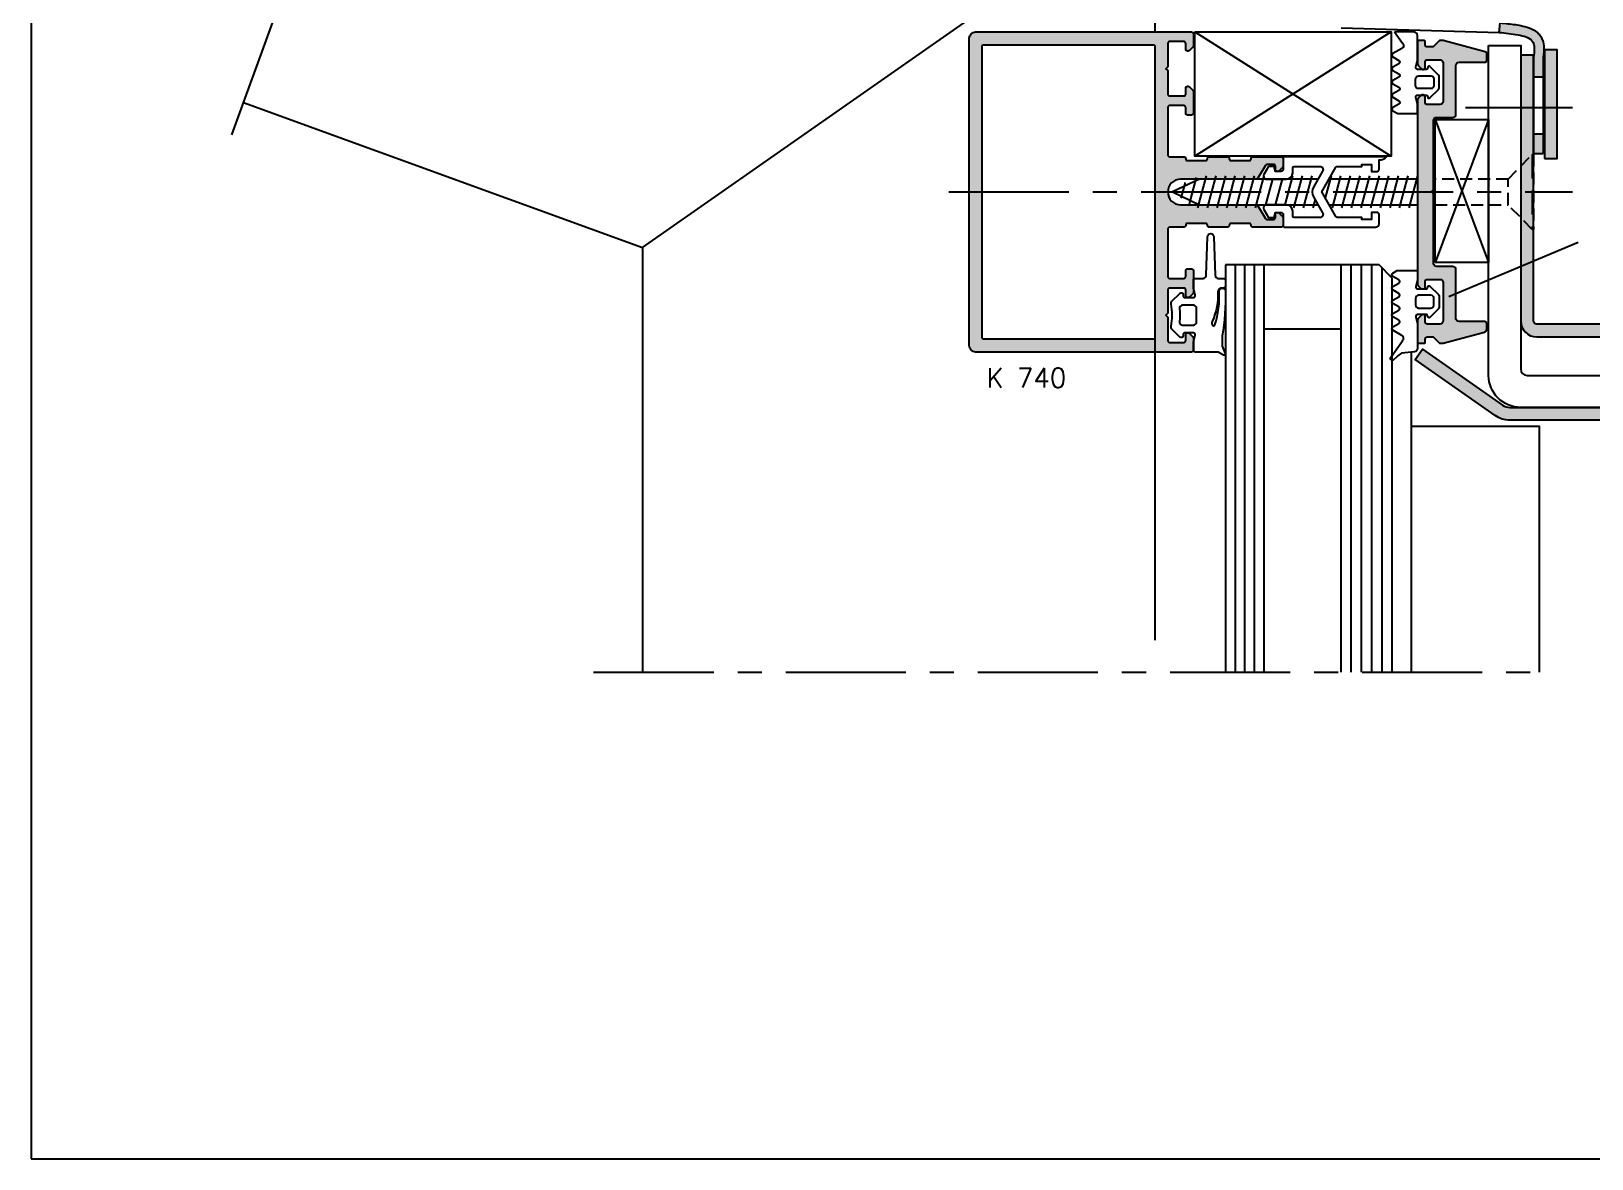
# Model space of a CAD drawing. Extents: x 0 to 4131, y -1600 to 527.
# Drawn here: x 460 to 581.8, y -1600 to -1511.9 of the extents above; entities that cross this region are included whole.
import ezdxf
from ezdxf.enums import TextEntityAlignment as Align

# ---------------------------------------------------------------- set-up
doc = ezdxf.new("R2010")
doc.units = 0
doc.header["$LTSCALE"] = 7.5
doc.header["$MEASUREMENT"] = 0
doc.linetypes.add('CENTER', pattern=[2, 1.25, -0.25, 0.25, -0.25])
doc.linetypes.add('HIDDEN', pattern=[0.375, 0.25, -0.125])
for name, color, linetype in [('ASSI', 1, 'CENTER'), ('FILL', 8, 'CONTINUOUS'), ('FINE', 7, 'CONTINUOUS'), ('GOMMA', 3, 'CONTINUOUS'), ('GROSSA', 4, 'CONTINUOUS'), ('MARCHIO', 7, 'CONTINUOUS'), ('NASCOSTA', 7, 'HIDDEN'), ('QUOTE', 254, 'CONTINUOUS'), ('TESTO', 2, 'CONTINUOUS'), ('VETRO', 6, 'CONTINUOUS'), ('VITERIA', 40, 'CONTINUOUS')]:
    doc.layers.add(name, color=color, linetype=linetype)
doc.styles.get("Standard").update_dxf_attribs({"font": 'romans.shx'})

# ---------------------------------------------------------------- blocks, each defined once
blk = doc.blocks.new('k0855')
at = {"layer": 'GROSSA'}
blk.add_lwpolyline([(11.65, 0.8, -0.414214), (11.15, 0.3), (0.3, 0.3), (0, 0), (-0.3, 0.3), (-11.15, 0.3, -0.414214), (-11.65, 0.8), (-11.65, 3.3, 0.414214), (-12.15, 3.8), (-19.75, 3.8, -0.414214), (-20.25, 4.3), (-20.25, 8.3, 0.414214), (-20.55, 8.6), (-21.6, 8.6, 0.339454), (-21.89, 8.38), (-23.65, 1.8), (-23.65, 1.24), (-22.65, 0.24), (-22.65, -0.7, -0.414214), (-22.95, -1), (-23.5, -1, 0.414214), (-23.65, -1.15), (-23.65, -2.05, 0.414214), (-23.5, -2.2), (-19.97, -2.2, 0.198912), (-19.76, -2.11), (-19.24, -1.59, 0.198912), (-19.15, -1.38), (-19.15, -1.3, 0.414214), (-19.45, -1), (-20.35, -1, -0.414214), (-20.65, -0.7), (-20.65, 1.3, -0.414214), (-20.15, 1.8), (-14.15, 1.8, -0.414214), (-13.65, 1.3), (-13.65, -0.7, -0.414214), (-13.95, -1), (-14.85, -1, 0.414214), (-15.15, -1.3), (-15.15, -1.48, 0.198912), (-15.06, -1.69), (-14.64, -2.11, 0.198912), (-14.43, -2.2), (14.43, -2.2, 0.198912), (14.64, -2.11), (15.06, -1.69, 0.198912), (15.15, -1.48), (15.15, -1.3, 0.414214), (14.85, -1), (13.95, -1, -0.414214), (13.65, -0.7), (13.65, 1.3, -0.414214), (14.15, 1.8), (20.14, 1.8, -0.414214), (20.64, 1.3), (20.64, -0.7, -0.414214), (20.34, -1), (19.44, -1, 0.414214), (19.14, -1.3), (19.14, -1.38, 0.198912), (19.23, -1.59), (19.75, -2.11, 0.198912), (19.96, -2.2), (23.49, -2.2, 0.414214), (23.64, -2.05), (23.64, -1.15, 0.414214), (23.49, -1), (22.94, -1, -0.414214), (22.64, -0.7), (22.64, 0.24), (23.64, 1.24), (23.64, 1.8), (21.91, 8.23, 0.339454), (21.43, 8.6), (20.54, 8.6, 0.414214), (20.24, 8.3), (20.24, 4.3, -0.414214), (19.74, 3.8), (12.15, 3.8, 0.414214), (11.65, 3.3)], format="xyb", close=True, dxfattribs=at)

msp = doc.modelspace()

# ---------------------------------------------------------------- hatches: boundary and pattern name
at = {"layer": 'FILL'}
h = msp.add_hatch(color=256, dxfattribs=at)
edge = h.paths.add_edge_path()
edge.add_arc((633.7535, -1493.5718), 0.25, 0, 135)
edge.add_line((633.5767, -1493.3951), (629.1629, -1497.8089))
edge.add_line((629.1629, -1497.8089), (628.4558, -1497.1018))
edge.add_line((628.4558, -1497.1018), (632.8696, -1492.688))
edge.add_arc((633.7535, -1493.5718), 1.25, 0, 135, ccw=False)
edge.add_line((635.0035, -1493.5718), (635.0035, -1541.0718))
edge.add_arc((633.7535, -1541.0718), 1.25, -90, 0, ccw=False)
edge.add_line((633.7535, -1542.3218), (575.4325, -1542.3218))
edge.add_arc((575.4325, -1540.3218), 2, 235.009568, 270, ccw=False)
edge.add_line((574.2856, -1541.9603), (568.0308, -1537.5822))
edge.add_line((568.0308, -1537.5822), (568.6042, -1536.763))
edge.add_line((568.6042, -1536.763), (574.859, -1541.1411))
edge.add_arc((575.4325, -1540.3218), 1, 235.009568, 270)
edge.add_line((575.4325, -1541.3218), (633.7535, -1541.3218))
edge.add_arc((633.7535, -1541.0718), 0.25, 270, 360)
edge.add_line((634.0035, -1541.0718), (634.0035, -1493.5718))
h = msp.add_hatch(color=256, dxfattribs=at)
edge = h.paths.add_edge_path()
edge.add_arc((577.526, -1534.5718), 0.25, 180, 270, ccw=False)
edge.add_line((577.276, -1534.5718), (577.276, -1513.8218))
edge.add_line((577.276, -1513.8218), (576.276, -1513.8218))
edge.add_line((576.276, -1513.8218), (576.276, -1534.5718))
edge.add_arc((577.526, -1534.5718), 1.25, 180, 270)
edge.add_line((577.526, -1535.8218), (632.7535, -1535.8218))
edge.add_arc((632.7535, -1534.5718), 1.25, 270, 360)
edge.add_line((634.0035, -1534.5718), (634.0035, -1494.4683))
edge.add_line((634.0035, -1494.4683), (633.0035, -1494.4683))
edge.add_line((633.0035, -1494.4683), (633.0035, -1534.5718))
edge.add_arc((632.7535, -1534.5718), 0.25, 270, 360, ccw=False)
edge.add_line((632.7535, -1534.8218), (577.526, -1534.8218))
h = msp.add_hatch(color=256, dxfattribs=at)
edge = h.paths.add_edge_path()
edge.add_spline(control_points=[(578.0195, -1514.0949), (578.0334, -1513.9894), (578.0482, -1513.8779), (578.0783, -1513.5948), (578.0919, -1513.4184), (578.0794, -1513.0394), (578.0543, -1512.8339), (577.9319, -1512.5068), (577.8747, -1512.3935), (577.7223, -1512.1795), (577.6327, -1512.0873), (577.4014, -1511.8955), (577.2558, -1511.8138), (576.8829, -1511.645), (576.6577, -1511.5846), (576.2378, -1511.4906), (576.0479, -1511.4578), (575.6668, -1511.3986), (575.4796, -1511.3749), (575.0811, -1511.3306), (574.8727, -1511.3117), (574.6694, -1511.2932)], knot_values=[0, 0, 0, 0, 0.27691392, 0.27691392, 0.6737097, 0.6737097, 1.07050548, 1.07050548, 1.27463118, 1.27463118, 1.47875689, 1.47875689, 1.79239826, 1.79239826, 2.30131563, 2.30131563, 2.81023301, 2.81023301, 3.34262222, 3.34262222, 3.98121822, 3.98121822, 3.98121822, 3.98121822], degree=3, periodic=0)
edge.add_line((574.6694, -1511.2932), (574.6014, -1512.0401))
edge.add_spline(control_points=[(574.6014, -1512.0401), (575.0748, -1512.0832), (575.9318, -1512.1612), (577.466, -1512.5553), (577.3407, -1513.5056), (577.276, -1513.9968)], knot_values=[0, 0, 0, 0, 1.48717754, 2.69178623, 3.98121822, 3.98121822, 3.98121822, 3.98121822], degree=3, periodic=0)
edge.add_line((577.276, -1513.9968), (577.276, -1515.512))
edge.add_line((577.276, -1515.512), (578.0208, -1515.5114))
edge.add_line((578.0208, -1515.5114), (578.0195, -1514.0949))
h = msp.add_hatch(color=256, dxfattribs=at)
edge = h.paths.add_edge_path(flags=16)
edge.add_arc((547.576, -1535.8468), 0.15, -90, 0, ccw=False)
edge.add_line((547.576, -1535.9968), (534.376, -1535.9968))
edge.add_arc((534.376, -1535.8468), 0.15, 180, 270, ccw=False)
edge.add_line((534.226, -1535.8468), (534.226, -1513.1468))
edge.add_arc((534.376, -1513.1468), 0.15, 90, 180, ccw=False)
edge.add_line((534.376, -1512.9968), (547.576, -1512.9968))
edge.add_arc((547.576, -1513.1468), 0.15, 0, 90, ccw=False)
edge.add_line((547.726, -1513.1468), (547.726, -1535.8468))
edge = h.paths.add_edge_path()
edge.add_line((550.726, -1535.909), (550.726, -1536.8468))
edge.add_arc((550.576, -1536.8468), 0.15, 270, 360, ccw=False)
edge.add_line((550.576, -1536.9968), (533.726, -1536.9968))
edge.add_arc((533.726, -1536.4968), 0.5, 180, 270, ccw=False)
edge.add_line((533.226, -1536.4968), (533.226, -1512.4968))
edge.add_arc((533.726, -1512.4968), 0.5, 90, 180, ccw=False)
edge.add_line((533.726, -1511.9968), (550.576, -1511.9968))
edge.add_arc((550.576, -1512.1468), 0.15, 0, 90, ccw=False)
edge.add_line((550.726, -1512.1468), (550.726, -1513.0847))
edge.add_arc((550.576, -1513.0847), 0.15, -45, 0, ccw=False)
edge.add_line((550.682, -1513.1908), (550.4199, -1513.4529))
edge.add_arc((550.3138, -1513.3468), 0.15, 270, 315, ccw=False)
edge.add_line((550.3138, -1513.4968), (550.276, -1513.4968))
edge.add_arc((550.276, -1513.3468), 0.15, 180, 270, ccw=False)
edge.add_line((550.126, -1513.3468), (550.126, -1512.8968))
edge.add_arc((549.976, -1512.8968), 0.15, 0, 90)
edge.add_line((549.976, -1512.7468), (548.876, -1512.7468))
edge.add_arc((548.876, -1512.8968), 0.15, 90, 180)
edge.add_line((548.726, -1512.8968), (548.726, -1514.7226))
edge.add_line((548.726, -1514.7226), (548.576, -1514.8718))
edge.add_line((548.576, -1514.8718), (548.726, -1515.0211))
edge.add_line((548.726, -1515.0211), (548.726, -1516.8468))
edge.add_arc((548.876, -1516.8468), 0.15, 180, 270)
edge.add_line((548.876, -1516.9968), (549.976, -1516.9968))
edge.add_arc((549.976, -1516.8468), 0.15, 270, 360)
edge.add_line((550.126, -1516.8468), (550.126, -1516.3968))
edge.add_arc((550.276, -1516.3968), 0.15, 90, 180, ccw=False)
edge.add_line((550.276, -1516.2468), (550.3138, -1516.2468))
edge.add_arc((550.3138, -1516.3968), 0.15, 45, 90, ccw=False)
edge.add_line((550.4199, -1516.2908), (550.682, -1516.5529))
edge.add_arc((550.576, -1516.659), 0.15, 0, 45, ccw=False)
edge.add_line((550.726, -1516.659), (550.726, -1518.3468))
edge.add_arc((550.576, -1518.3468), 0.15, -90, 0, ccw=False)
edge.add_line((550.576, -1518.4968), (550.276, -1518.4968))
edge.add_arc((550.276, -1518.3468), 0.15, 180, 270, ccw=False)
edge.add_line((550.126, -1518.3468), (550.126, -1517.8968))
edge.add_arc((549.976, -1517.8968), 0.15, 0, 90)
edge.add_line((549.976, -1517.7468), (548.876, -1517.7468))
edge.add_arc((548.876, -1517.8968), 0.15, 90, 180)
edge.add_line((548.726, -1517.8968), (548.726, -1521.5968))
edge.add_arc((548.876, -1521.5968), 0.15, 180, 270)
edge.add_line((548.876, -1521.7468), (549.976, -1521.7468))
edge.add_arc((549.976, -1521.8968), 0.15, 0, 90, ccw=False)
edge.add_arc((550.276, -1521.8968), 0.15, 180, 270)
edge.add_line((550.276, -1522.0468), (551.6743, -1522.0468))
edge.add_arc((551.6743, -1521.8968), 0.15, 270, 360)
edge.add_arc((551.9743, -1521.8968), 0.15, 90, 180, ccw=False)
edge.add_line((551.9743, -1521.7468), (553.3743, -1521.7468))
edge.add_arc((553.3743, -1521.8968), 0.15, 0, 90, ccw=False)
edge.add_arc((553.6743, -1521.8968), 0.15, 180, 270)
edge.add_line((553.6743, -1522.0468), (555.0743, -1522.0468))
edge.add_arc((555.0743, -1521.8968), 0.15, 270, 360)
edge.add_arc((555.3743, -1521.8968), 0.15, 90, 180, ccw=False)
edge.add_line((555.3743, -1521.7468), (557.576, -1521.7468))
edge.add_arc((557.576, -1521.8968), 0.15, 0, 90, ccw=False)
edge.add_line((557.726, -1521.8968), (557.726, -1522.4847))
edge.add_arc((557.576, -1522.4847), 0.15, 315, 360, ccw=False)
edge.add_line((557.682, -1522.5908), (557.4199, -1522.8529))
edge.add_arc((557.3138, -1522.7468), 0.15, 270, 315, ccw=False)
edge.add_line((557.3138, -1522.8968), (557.276, -1522.8968))
edge.add_arc((557.276, -1522.7468), 0.15, 180, 270, ccw=False)
edge.add_line((557.126, -1522.7468), (557.126, -1522.4968))
edge.add_arc((556.976, -1522.4968), 0.15, 360, 450)
edge.add_line((556.976, -1522.3468), (556.4765, -1522.3468))
edge.add_arc((556.4765, -1522.4968), 0.15, 90, 150)
edge.add_line((556.3466, -1522.4218), (555.7693, -1523.4218))
edge.add_arc((555.6394, -1523.3468), 0.15, 270, 330, ccw=False)
edge.add_line((555.6394, -1523.4968), (549.726, -1523.4968))
edge.add_arc((549.726, -1524.4968), 1, 90, 270)
edge.add_line((549.726, -1525.4968), (555.6394, -1525.4968))
edge.add_arc((555.6394, -1525.6468), 0.15, 30, 90, ccw=False)
edge.add_line((555.7693, -1525.5718), (556.3466, -1526.5718))
edge.add_arc((556.4765, -1526.4968), 0.15, 210, 270)
edge.add_line((556.4765, -1526.6468), (556.976, -1526.6468))
edge.add_arc((556.976, -1526.4968), 0.15, 270, 360)
edge.add_line((557.126, -1526.4968), (557.126, -1526.2468))
edge.add_arc((557.276, -1526.2468), 0.15, 90, 180, ccw=False)
edge.add_line((557.276, -1526.0968), (557.3138, -1526.0968))
edge.add_arc((557.3138, -1526.2468), 0.15, 45, 90, ccw=False)
edge.add_line((557.4199, -1526.1408), (557.682, -1526.4029))
edge.add_arc((557.576, -1526.509), 0.15, 0, 45, ccw=False)
edge.add_line((557.726, -1526.509), (557.726, -1527.0968))
edge.add_arc((557.576, -1527.0968), 0.15, 270, 360, ccw=False)
edge.add_line((557.576, -1527.2468), (555.3743, -1527.2468))
edge.add_arc((555.3743, -1527.0968), 0.15, 180, 270, ccw=False)
edge.add_arc((555.0743, -1527.0968), 0.15, 0, 90)
edge.add_line((555.0743, -1526.9468), (553.6743, -1526.9468))
edge.add_arc((553.6743, -1527.0968), 0.15, 90, 180)
edge.add_arc((553.3743, -1527.0968), 0.15, -90, 0, ccw=False)
edge.add_line((553.3743, -1527.2468), (551.9743, -1527.2468))
edge.add_arc((551.9743, -1527.0968), 0.15, 180, 270, ccw=False)
edge.add_arc((551.6743, -1527.0968), 0.15, 0, 90)
edge.add_line((551.6743, -1526.9468), (550.276, -1526.9468))
edge.add_arc((550.276, -1527.0968), 0.15, 90, 180)
edge.add_arc((549.976, -1527.0968), 0.15, -90, 0, ccw=False)
edge.add_line((549.976, -1527.2468), (548.876, -1527.2468))
edge.add_arc((548.876, -1527.3968), 0.15, 90, 180)
edge.add_line((548.726, -1527.3968), (548.726, -1531.0968))
edge.add_arc((548.876, -1531.0968), 0.15, 180, 270)
edge.add_line((548.876, -1531.2468), (549.976, -1531.2468))
edge.add_arc((549.976, -1531.0968), 0.15, 270, 360)
edge.add_line((550.126, -1531.0968), (550.126, -1530.6468))
edge.add_arc((550.276, -1530.6468), 0.15, 90, 180, ccw=False)
edge.add_line((550.276, -1530.4968), (550.576, -1530.4968))
edge.add_arc((550.576, -1530.6468), 0.15, 0, 90, ccw=False)
edge.add_line((550.726, -1530.6468), (550.726, -1532.3347))
edge.add_arc((550.576, -1532.3347), 0.15, -45, 0, ccw=False)
edge.add_line((550.682, -1532.4408), (550.4199, -1532.7029))
edge.add_arc((550.3138, -1532.5968), 0.15, 270, 315, ccw=False)
edge.add_line((550.3138, -1532.7468), (550.276, -1532.7468))
edge.add_arc((550.276, -1532.5968), 0.15, 180, 270, ccw=False)
edge.add_line((550.126, -1532.5968), (550.126, -1532.1468))
edge.add_arc((549.976, -1532.1468), 0.15, 0, 90)
edge.add_line((549.976, -1531.9968), (548.876, -1531.9968))
edge.add_arc((548.876, -1532.1468), 0.15, 90, 180)
edge.add_line((548.726, -1532.1468), (548.726, -1533.9726))
edge.add_line((548.726, -1533.9726), (548.576, -1534.1218))
edge.add_line((548.576, -1534.1218), (548.726, -1534.2711))
edge.add_line((548.726, -1534.2711), (548.726, -1536.0968))
edge.add_arc((548.876, -1536.0968), 0.15, 180, 270)
edge.add_line((548.876, -1536.2468), (549.976, -1536.2468))
edge.add_arc((549.976, -1536.0968), 0.15, 270, 360)
edge.add_line((550.126, -1536.0968), (550.126, -1535.6468))
edge.add_arc((550.276, -1535.6468), 0.15, 90, 180, ccw=False)
edge.add_line((550.276, -1535.4968), (550.3138, -1535.4968))
edge.add_arc((550.3138, -1535.6468), 0.15, 45, 90, ccw=False)
edge.add_line((550.4199, -1535.5408), (550.682, -1535.8029))
edge.add_arc((550.576, -1535.909), 0.15, 0, 45, ccw=False)
h = msp.add_hatch(color=256, dxfattribs=at)
edge = h.paths.add_edge_path()
edge.add_arc((569.7249, -1530.0718), 0.25, 180, 270, ccw=False)
edge.add_line((569.4749, -1530.0718), (569.4749, -1524.6468))
edge.add_line((569.4749, -1524.6468), (569.3249, -1524.4968))
edge.add_line((569.3249, -1524.4968), (569.4749, -1524.3468))
edge.add_line((569.4749, -1524.3468), (569.4749, -1518.9218))
edge.add_arc((569.7249, -1518.9218), 0.25, 90, 180, ccw=False)
edge.add_line((569.7249, -1518.6718), (570.9749, -1518.6718))
edge.add_arc((570.9749, -1518.4218), 0.25, 270, 360)
edge.add_line((571.2249, -1518.4218), (571.2249, -1514.6218))
edge.add_arc((571.4749, -1514.6218), 0.25, 90, 180, ccw=False)
edge.add_line((571.4749, -1514.3718), (573.4749, -1514.3718))
edge.add_arc((573.4749, -1514.2218), 0.15, 270, 360)
edge.add_line((573.6249, -1514.2218), (573.6249, -1513.698))
edge.add_arc((573.4749, -1513.698), 0.15, 360, 435)
edge.add_line((573.5137, -1513.5531), (570.2249, -1512.6718))
edge.add_line((570.2249, -1512.6718), (569.9473, -1512.6718))
edge.add_line((569.9473, -1512.6718), (569.4473, -1513.1718))
edge.add_line((569.4473, -1513.1718), (568.9749, -1513.1718))
edge.add_arc((568.9749, -1513.0218), 0.15, 180, 270, ccw=False)
edge.add_line((568.8249, -1513.0218), (568.8249, -1512.7468))
edge.add_arc((568.7499, -1512.7468), 0.075, 360, 450)
edge.add_line((568.7499, -1512.6718), (568.2999, -1512.6718))
edge.add_arc((568.2999, -1512.7468), 0.075, 90, 180)
edge.add_line((568.2249, -1512.7468), (568.2249, -1514.5097))
edge.add_arc((568.3749, -1514.5097), 0.15, 180, 225)
edge.add_line((568.2688, -1514.6158), (568.5309, -1514.8779))
edge.add_arc((568.637, -1514.7718), 0.15, 225, 270)
edge.add_line((568.637, -1514.9218), (568.6749, -1514.9218))
edge.add_arc((568.6749, -1514.7718), 0.15, 270, 360)
edge.add_line((568.8249, -1514.7718), (568.8249, -1514.3218))
edge.add_arc((568.9749, -1514.3218), 0.15, 90, 180, ccw=False)
edge.add_line((568.9749, -1514.1718), (569.9749, -1514.1718))
edge.add_arc((569.9749, -1514.4218), 0.25, 0, 90, ccw=False)
edge.add_line((570.2249, -1514.4218), (570.2249, -1517.4218))
edge.add_arc((569.9749, -1517.4218), 0.25, -90, 0, ccw=False)
edge.add_line((569.9749, -1517.6718), (568.9749, -1517.6718))
edge.add_arc((568.9749, -1517.5218), 0.15, 180, 270, ccw=False)
edge.add_line((568.8249, -1517.5218), (568.8249, -1517.0718))
edge.add_arc((568.6749, -1517.0718), 0.15, 0, 90)
edge.add_line((568.6749, -1516.9218), (568.587, -1516.9218))
edge.add_arc((568.587, -1517.0718), 0.15, 90, 135)
edge.add_line((568.4809, -1516.9658), (568.2688, -1517.1779))
edge.add_arc((568.3749, -1517.284), 0.15, 135, 180)
edge.add_line((568.2249, -1517.284), (568.2249, -1531.7097))
edge.add_arc((568.3749, -1531.7097), 0.15, 180, 225)
edge.add_line((568.2688, -1531.8158), (568.4809, -1532.0279))
edge.add_arc((568.587, -1531.9218), 0.15, 225, 270)
edge.add_line((568.587, -1532.0718), (568.6749, -1532.0718))
edge.add_arc((568.6749, -1531.9218), 0.15, 270, 360)
edge.add_line((568.8249, -1531.9218), (568.8249, -1531.4718))
edge.add_arc((568.9749, -1531.4718), 0.15, 90, 180, ccw=False)
edge.add_line((568.9749, -1531.3218), (569.9749, -1531.3218))
edge.add_arc((569.9749, -1531.5718), 0.25, 0, 90, ccw=False)
edge.add_line((570.2249, -1531.5718), (570.2249, -1534.5657))
edge.add_arc((569.9749, -1534.5657), 0.25, -90, 0, ccw=False)
edge.add_line((569.9749, -1534.8157), (568.9749, -1534.8157))
edge.add_arc((568.9749, -1534.6657), 0.15, 180, 270, ccw=False)
edge.add_line((568.8249, -1534.6657), (568.8249, -1534.2157))
edge.add_arc((568.6749, -1534.2157), 0.15, 0, 90)
edge.add_line((568.6749, -1534.0657), (568.637, -1534.0657))
edge.add_arc((568.637, -1534.2157), 0.15, 90, 135)
edge.add_line((568.5309, -1534.1096), (568.2688, -1534.3717))
edge.add_arc((568.3749, -1534.4778), 0.15, 135, 180)
edge.add_line((568.2249, -1534.4778), (568.2249, -1536.2407))
edge.add_arc((568.2999, -1536.2407), 0.075, 180, 270)
edge.add_line((568.2999, -1536.3157), (568.7499, -1536.3157))
edge.add_arc((568.7499, -1536.2407), 0.075, 270, 360)
edge.add_line((568.8249, -1536.2407), (568.8249, -1535.9657))
edge.add_arc((568.9749, -1535.9657), 0.15, 90, 180, ccw=False)
edge.add_line((568.9749, -1535.8157), (569.4473, -1535.8157))
edge.add_line((569.4473, -1535.8157), (569.9473, -1536.3157))
edge.add_line((569.9473, -1536.3157), (570.2249, -1536.3157))
edge.add_line((570.2249, -1536.3157), (573.4396, -1535.4543))
edge.add_arc((573.3749, -1535.2128), 0.25, 285, 360)
edge.add_line((573.6249, -1535.2128), (573.6249, -1534.7657))
edge.add_arc((573.4749, -1534.7657), 0.15, 0, 90)
edge.add_line((573.4749, -1534.6157), (571.4749, -1534.6157))
edge.add_arc((571.4749, -1534.3657), 0.25, 180, 270, ccw=False)
edge.add_line((571.2249, -1534.3657), (571.2249, -1530.5718))
edge.add_arc((570.9749, -1530.5718), 0.25, 0, 90)
edge.add_line((570.9749, -1530.3218), (569.7249, -1530.3218))
for points in [[(578.124, -1521.8834), (579.124, -1521.8834), (579.124, -1513.4072), (578.124, -1513.4072)], [(578.0246, -1519.9462), (577.276, -1519.9469), (577.276, -1521.4968), (578.026, -1521.4968)]]:
    msp.add_hatch(color=256, dxfattribs=at).paths.add_polyline_path(points)

# ---------------------------------------------------------------- linework, layer by layer
at = {"layer": 'ASSI'}
for p, q in [((475.6508, -1520.041), (500.8615, -1450.775)), ((571.9559, -1517.9103), (580.3328, -1517.9103)), ((531.637, -1524.4968), (580.3328, -1524.4968)), ((503.9023, -1561.9968), (578.7399, -1561.9968))]:
    msp.add_line(p, q, dxfattribs=at)
at = {"layer": 'FINE'}
for p, q in [((547.726, -1500.8366), (547.726, -1511.9968)), ((574.6014, -1512.0401), (574.6694, -1511.2932)), ((566.1761, -1511.9968), (550.8402, -1521.6978)), ((550.8402, -1511.9968), (566.1761, -1521.6978)), ((567.7881, -1512.0027), (566.4319, -1511.9968)), ((577.276, -1515.512), (578.0208, -1515.5114)), ((476.5733, -1517.5063), (507.726, -1528.8449)), ((573.776, -1518.8376), (569.5962, -1529.9989)), ((569.5962, -1518.8376), (573.776, -1529.9989)), ((577.276, -1519.9469), (578.0246, -1519.9462)), ((547.726, -1524.4968), (547.726, -1559.4968)), ((507.726, -1528.8449), (507.726, -1561.9968)), ((570.6793, -1532.6471), (580.7713, -1528.4167)), ((567.7399, -1561.9968), (567.7399, -1536.9968))]:
    msp.add_line(p, q, dxfattribs=at)
for points in [[(550.8402, -1511.9968), (566.1761, -1511.9968), (566.1761, -1521.6978), (550.8402, -1521.6978)], [(578.124, -1521.8834), (579.124, -1521.8834), (579.124, -1513.4072), (578.124, -1513.4072)], [(569.5962, -1529.9989), (569.5962, -1518.8376), (573.776, -1518.8376), (573.776, -1529.9989)]]:
    msp.add_lwpolyline(points, close=True, dxfattribs=at)
msp.add_lwpolyline([(577.7399, -1561.9968), (577.7399, -1542.8218), (567.7399, -1542.8218)], dxfattribs=at)
at = {"layer": 'GOMMA'}
for p, q in [((562.2615, -1511.6695), (574.6014, -1512.0401)), ((577.276, -1513.9968), (577.276, -1521.4968)), ((578.0195, -1514.0949), (578.026, -1521.4968)), ((577.276, -1521.4968), (578.026, -1521.4968))]:
    msp.add_line(p, q, dxfattribs=at)
msp.add_lwpolyline([(566.4319, -1511.9968), (567.0444, -1512.8761, -0.52200513), (567.0095, -1513.2848), (566.2999, -1513.6946, 0.57735027), (566.2999, -1513.9544), (566.7594, -1514.2197, -0.57735027), (566.7594, -1514.4795), (566.2999, -1514.7448, 0.57735027), (566.2999, -1515.0046), (566.7594, -1515.2699, -0.57735027), (566.7594, -1515.5297), (566.2999, -1515.795, 0.57735027), (566.2999, -1516.0548), (566.7594, -1516.3202, -0.57735027), (566.7594, -1516.58), (566.2999, -1516.8453, 0.57735027), (566.2999, -1517.1051), (566.7594, -1517.3704, -0.57735027), (566.7594, -1517.6302), (566.2999, -1517.8955, 0.57735027), (566.2999, -1518.1553), (566.6455, -1518.3548, 0.1316525), (566.7205, -1518.3749), (568.0749, -1518.3749, 0.41421356), (568.2249, -1518.2249), (568.2249, -1517.6992, 0.04008518), (568.2197, -1517.6354), (568.08, -1517.1138, -0.49314543), (568.2249, -1516.9249), (568.9136, -1516.9249, -0.38887873), (569.0133, -1517.0162), (569.0192, -1517.0837, 0.63707026), (569.1895, -1517.1457), (569.8516, -1516.4835, 0.19891237), (569.9249, -1516.3067), (569.9249, -1515.5431, 0.19891237), (569.8516, -1515.3664), (569.1895, -1514.7042, 0.63707026), (569.0192, -1514.7662), (569.0133, -1514.8337, -0.38887873), (568.9136, -1514.9249), (568.2249, -1514.9249, -0.49314543), (568.08, -1514.7361), (568.2249, -1514.1954), (568.2249, -1512.2749, 0.41421356), (567.9749, -1512.0249), (567.7394, -1511.9968)], format="xyb", dxfattribs=at)
for points in [[(569.2591, -1516.4249), (568.3083, -1516.4249, -0.41421356), (568.0583, -1516.1749), (568.0583, -1515.6749, -0.41421356), (568.3083, -1515.4249), (569.2591, -1515.4249, -0.44100912), (569.5081, -1515.6976), (569.5081, -1516.1523, -0.44100912)], [(556.592, -1522.4968), (556.2311, -1523.1218, 0.57735027), (556.4477, -1523.4968), (557.976, -1523.4968, 0.41421356), (558.476, -1522.9968), (558.476, -1522.6468, -0.41421356), (558.626, -1522.4968), (560.6001, -1522.4968, -0.57735027), (560.8166, -1522.8718), (560.0949, -1524.1218, 0.26794919), (560.0949, -1524.8718), (560.8166, -1526.1218, -0.57735027), (560.6001, -1526.4968), (558.626, -1526.4968, -0.41421356), (558.476, -1526.3468), (558.476, -1525.9968, 0.41421356), (557.976, -1525.4968), (556.4477, -1525.4968, 0.57735027), (556.2311, -1525.8718), (556.592, -1526.4968), (557.0188, -1526.4968), (557.126, -1526.0968), (557.576, -1526.0968, -0.41421356), (557.726, -1526.2468), (557.726, -1527.0968, 0.41421356), (557.876, -1527.2468), (564.976, -1527.2468, 0.41421356), (565.226, -1526.9968), (565.226, -1526.2468, 0.41421356), (565.076, -1526.0968), (564.626, -1526.0968), (564.626, -1526.6468), (563.876, -1526.6468), (563.876, -1526.4968), (561.9858, -1526.4968, -0.26794919), (561.8559, -1526.4218), (560.7445, -1524.4968), (561.8559, -1522.5718, -0.26794919), (561.9858, -1522.4968), (563.876, -1522.4968), (563.876, -1522.3468), (564.626, -1522.3468), (564.626, -1522.8968), (565.076, -1522.8968, 0.41421356), (565.226, -1522.7468), (565.226, -1521.9968, 0.22988255), (565.8119, -1521.7468), (557.876, -1521.7468, 0.41421356), (557.726, -1521.8968), (557.726, -1522.7468, -0.41421356), (557.576, -1522.8968), (557.126, -1522.8968), (557.0188, -1522.4968)], [(549.6692, -1532.4152, -0.63707026), (549.9247, -1532.5082), (549.9375, -1532.6556, 0.38887873), (550.0372, -1532.7468), (550.726, -1532.7468, 0.49314543), (550.8709, -1532.558), (550.726, -1532.0173), (550.726, -1531.3968, -0.41421356), (550.876, -1531.2468), (551.4835, -1531.2468, 0.4052433), (551.7334, -1531.0045), (551.8261, -1527.9892, -0.96973923), (552.3258, -1527.9892), (552.4185, -1531.0045, 0.4052433), (552.6684, -1531.2468), (553.076, -1531.2468, -0.41421356), (553.226, -1531.3968), (553.226, -1531.8468, -0.41421356), (553.076, -1531.9968), (552.926, -1531.9968, 0.41421356), (552.626, -1532.2968, -0.12867763), (552.1925, -1534.5997, 0.38653613), (552.2472, -1534.9315, 0.52267034), (552.4044, -1534.884, 0.09779405), (552.7286, -1532.2507, -1.01146877), (553.2284, -1532.264, -0.04380891), (552.976, -1535.7431), (552.976, -1536.5504), (553.2177, -1537.107, -0.71951495), (553.0768, -1537.2339), (552.6572, -1536.9968), (550.876, -1536.9968, -0.41421356), (550.726, -1536.8468), (550.726, -1536.2462, -0.06554346), (550.7311, -1536.2073), (550.8709, -1535.6857, 0.49314543), (550.726, -1535.4968), (550.0372, -1535.4968, 0.38887873), (549.9375, -1535.5881), (549.9247, -1535.7355, -0.63707026), (549.6692, -1535.8285), (549.0539, -1535.2132, -0.2448502), (548.9845, -1534.9929, 0.08777723), (548.9845, -1533.2508, -0.2448502), (549.0539, -1533.0305)], [(568.2249, -1530.7688), (568.2249, -1531.2945, -0.04008518), (568.2197, -1531.3583), (568.08, -1531.8799, 0.49314543), (568.2249, -1532.0688), (568.9136, -1532.0688, 0.38887873), (569.0133, -1531.9775), (569.0192, -1531.91, -0.63707026), (569.1895, -1531.848), (569.8516, -1532.5102, -0.19891237), (569.9249, -1532.687), (569.9249, -1533.4506, -0.19891237), (569.8516, -1533.6273), (569.1895, -1534.2895, -0.63707026), (569.0192, -1534.2275), (569.0133, -1534.16, 0.38887873), (568.9136, -1534.0688), (568.2249, -1534.0688, 0.49314543), (568.08, -1534.2576), (568.2249, -1534.7983), (568.2249, -1536.7188, -0.41421356), (567.9749, -1536.9688), (566.9846, -1537.0869, 0.07546706), (566.6033, -1537.3637), (566.3244, -1537.6315, -0.87697646), (566.1646, -1537.3806), (567.0444, -1536.1176, 0.52200513), (567.0095, -1535.7089), (566.2999, -1535.2991, -0.57735027), (566.2999, -1535.0393), (566.7594, -1534.774, 0.57735027), (566.7594, -1534.5142), (566.2999, -1534.2489, -0.57735027), (566.2999, -1533.9891), (566.7594, -1533.7238, 0.57735027), (566.7594, -1533.464), (566.2999, -1533.1987, -0.57735027), (566.2999, -1532.9389), (566.7594, -1532.6735, 0.57735027), (566.7594, -1532.4137), (566.2999, -1532.1484, -0.57735027), (566.2999, -1531.8886), (566.7594, -1531.6233, 0.57735027), (566.7594, -1531.3635), (566.2999, -1531.0982, -0.57735027), (566.2999, -1530.8384), (566.6455, -1530.6389, -0.1316525), (566.7205, -1530.6188), (568.0749, -1530.6188, -0.41421356)], [(569.2591, -1532.5688), (568.3083, -1532.5688, 0.41421356), (568.0583, -1532.8188), (568.0583, -1533.3188, 0.41421356), (568.3083, -1533.5688), (569.2591, -1533.5688, 0.44100912), (569.5081, -1533.2961), (569.5081, -1532.8414, 0.44100912)], [(550.726, -1534.8968, 0.41421356), (550.976, -1534.6468), (550.976, -1533.5968, 0.41421356), (550.726, -1533.3468), (549.8872, -1533.3468, 0.44100912), (549.6382, -1533.6195, -0.04533687), (549.6382, -1534.6242, 0.44100912), (549.8872, -1534.8968)]]:
    msp.add_lwpolyline(points, format="xyb", close=True, dxfattribs=at)
msp.add_open_spline([(574.6694, -1511.2932), (574.8727, -1511.3117), (575.0811, -1511.3306), (575.4796, -1511.3749), (575.6668, -1511.3986), (576.0479, -1511.4578), (576.2378, -1511.4906), (576.6577, -1511.5846), (576.8829, -1511.645), (577.2558, -1511.8138), (577.4014, -1511.8955), (577.6327, -1512.0873), (577.7223, -1512.1795), (577.8747, -1512.3935), (577.9319, -1512.5068), (578.0543, -1512.8339), (578.0794, -1513.0394), (578.0919, -1513.4184), (578.0783, -1513.5948), (578.0482, -1513.8779), (578.0334, -1513.9894), (578.0195, -1514.0949)], degree=3, knots=[0, 0, 0, 0, 0.638596, 0.638596, 1.17098521, 1.17098521, 1.67990259, 1.67990259, 2.18881997, 2.18881997, 2.50246133, 2.50246133, 2.70658704, 2.70658704, 2.91071274, 2.91071274, 3.30750852, 3.30750852, 3.7043043, 3.7043043, 3.98121822, 3.98121822, 3.98121822, 3.98121822], dxfattribs=at)
msp.add_spline([(574.6014, -1512.0401), (576.0768, -1512.2269), (577.1799, -1512.711), (577.276, -1513.9968)], degree=3, dxfattribs=at)
at = {"layer": 'GROSSA'}
for points in [[(550.726, -1535.909), (550.726, -1536.8468, -0.41421356), (550.576, -1536.9968), (533.726, -1536.9968, -0.41421356), (533.226, -1536.4968), (533.226, -1512.4968, -0.41421356), (533.726, -1511.9968), (550.576, -1511.9968, -0.41421356), (550.726, -1512.1468), (550.726, -1513.0847, -0.19891237), (550.682, -1513.1908), (550.4199, -1513.4529, -0.19891237), (550.3138, -1513.4968), (550.276, -1513.4968, -0.41421356), (550.126, -1513.3468), (550.126, -1512.8968, 0.41421356), (549.976, -1512.7468), (548.876, -1512.7468, 0.41421356), (548.726, -1512.8968), (548.726, -1514.7226), (548.576, -1514.8718), (548.726, -1515.0211), (548.726, -1516.8468, 0.41421356), (548.876, -1516.9968), (549.976, -1516.9968, 0.41421356), (550.126, -1516.8468), (550.126, -1516.3968, -0.41421356), (550.276, -1516.2468), (550.3138, -1516.2468, -0.19891237), (550.4199, -1516.2908), (550.682, -1516.5529, -0.19891237), (550.726, -1516.659), (550.726, -1518.3468, -0.41421356), (550.576, -1518.4968), (550.276, -1518.4968, -0.41421356), (550.126, -1518.3468), (550.126, -1517.8968, 0.41421356), (549.976, -1517.7468), (548.876, -1517.7468, 0.41421356), (548.726, -1517.8968), (548.726, -1521.5968, 0.41421356), (548.876, -1521.7468), (549.976, -1521.7468, -0.41421356), (550.126, -1521.8968), (550.126, -1521.8968, 0.41421356), (550.276, -1522.0468), (551.6743, -1522.0468, 0.41421356), (551.8243, -1521.8968, -0.41421356), (551.9743, -1521.7468), (553.3743, -1521.7468, -0.41421356), (553.5243, -1521.8968), (553.5243, -1521.8968, 0.41421356), (553.6743, -1522.0468), (555.0743, -1522.0468, 0.41421356), (555.2243, -1521.8968, -0.41421356), (555.3743, -1521.7468), (557.576, -1521.7468, -0.41421356), (557.726, -1521.8968), (557.726, -1522.4847, -0.19891237), (557.682, -1522.5908), (557.4199, -1522.8529, -0.19891237), (557.3138, -1522.8968), (557.276, -1522.8968, -0.41421356), (557.126, -1522.7468), (557.126, -1522.4968, 0.41421356), (556.976, -1522.3468), (556.4765, -1522.3468, 0.26794919), (556.3466, -1522.4218), (555.7693, -1523.4218, -0.26794919), (555.6394, -1523.4968), (549.726, -1523.4968, 1), (549.726, -1525.4968), (555.6394, -1525.4968, -0.26794919), (555.7693, -1525.5718), (556.3466, -1526.5718, 0.26794919), (556.4765, -1526.6468), (556.976, -1526.6468, 0.41421356), (557.126, -1526.4968), (557.126, -1526.2468, -0.41421356), (557.276, -1526.0968), (557.3138, -1526.0968, -0.19891237), (557.4199, -1526.1408), (557.682, -1526.4029, -0.19891237), (557.726, -1526.509), (557.726, -1527.0968, -0.41421356), (557.576, -1527.2468), (555.3743, -1527.2468, -0.41421356), (555.2243, -1527.0968, 0.41421356), (555.0743, -1526.9468), (553.6743, -1526.9468, 0.41421356), (553.5243, -1527.0968), (553.5243, -1527.0968, -0.41421356), (553.3743, -1527.2468), (551.9743, -1527.2468, -0.41421356), (551.8243, -1527.0968, 0.41421356), (551.6743, -1526.9468), (550.276, -1526.9468, 0.41421356), (550.126, -1527.0968), (550.126, -1527.0968, -0.41421356), (549.976, -1527.2468), (548.876, -1527.2468, 0.41421356), (548.726, -1527.3968), (548.726, -1531.0968, 0.41421356), (548.876, -1531.2468), (549.976, -1531.2468, 0.41421356), (550.126, -1531.0968), (550.126, -1530.6468, -0.41421356), (550.276, -1530.4968), (550.576, -1530.4968, -0.41421356), (550.726, -1530.6468), (550.726, -1532.3347, -0.19891237), (550.682, -1532.4408), (550.4199, -1532.7029, -0.19891237), (550.3138, -1532.7468), (550.276, -1532.7468, -0.41421356), (550.126, -1532.5968), (550.126, -1532.1468, 0.41421356), (549.976, -1531.9968), (548.876, -1531.9968, 0.41421356), (548.726, -1532.1468), (548.726, -1533.9726), (548.576, -1534.1218), (548.726, -1534.2711), (548.726, -1536.0968, 0.41421356), (548.876, -1536.2468), (549.976, -1536.2468, 0.41421356), (550.126, -1536.0968), (550.126, -1535.6468, -0.41421356), (550.276, -1535.4968), (550.3138, -1535.4968, -0.19891237), (550.4199, -1535.5408), (550.682, -1535.8029, -0.19891237)], [(547.726, -1535.8468, -0.41421356), (547.576, -1535.9968), (534.376, -1535.9968, -0.41421356), (534.226, -1535.8468), (534.226, -1513.1468, -0.41421356), (534.376, -1512.9968), (547.576, -1512.9968, -0.41421356), (547.726, -1513.1468)]]:
    msp.add_lwpolyline(points, format="xyb", close=True, dxfattribs=at)
at = {"layer": 'MARCHIO'}
for p, q in [((507.726, -1528.8449), (541.8751, -1504.9334)), ((567.7399, -1542.3218), (567.7399, -1536.9968))]:
    msp.add_line(p, q, dxfattribs=at)
msp.add_lwpolyline([(460, -1600), (670, -1600), (670, -1303), (460, -1303)], close=True, dxfattribs=at)
for points in [[(634.0035, -1493.5718, 0.66817864), (633.5767, -1493.3951), (629.1629, -1497.8089), (628.4558, -1497.1018), (632.8696, -1492.688, -0.66817864), (635.0035, -1493.5718), (635.0035, -1541.0718, -0.41421356), (633.7535, -1542.3218), (575.4325, -1542.3218, -0.15387199), (574.2856, -1541.9603), (568.0308, -1537.5822), (568.6042, -1536.763), (574.859, -1541.1411, 0.15387199), (575.4325, -1541.3218), (633.7535, -1541.3218, 0.41421356), (634.0035, -1541.0718)], [(577.526, -1534.8218, -0.41421356), (577.276, -1534.5718), (577.276, -1513.8218), (576.276, -1513.8218), (576.276, -1534.5718, 0.41421356), (577.526, -1535.8218), (632.7535, -1535.8218, 0.41421356), (634.0035, -1534.5718), (634.0035, -1494.4683), (633.0035, -1494.4683), (633.0035, -1534.5718, -0.41421356), (632.7535, -1534.8218)], [(573.776, -1513.0652), (576.276, -1513.0652), (576.276, -1538.3218, 0.41421356), (576.776, -1538.8218), (633.776, -1538.8218), (633.776, -1541.3218), (576.276, -1541.3218, -0.41421356), (573.776, -1538.8218)]]:
    msp.add_lwpolyline(points, format="xyb", close=True, dxfattribs=at)
at = {"layer": 'NASCOSTA'}
msp.add_line((577.1789, -1521.5602), (577.1807, -1527.4283), dxfattribs=at)
at = {"layer": 'NASCOSTA', "ltscale": 0.5}
for p, q in [((575.296, -1523.4968), (569.5962, -1523.4968)), ((569.5962, -1525.4968), (575.296, -1525.4968))]:
    msp.add_line(p, q, dxfattribs=at)
msp.add_lwpolyline([(575.296, -1525.4968), (575.296, -1523.4968), (577.1789, -1521.5602), (577.276, -1521.5602), (577.276, -1527.4283), (577.1807, -1527.4283), (575.296, -1525.4968)], dxfattribs=at)
at = {"layer": 'VETRO'}
for p, q in [((565.226, -1530.1967), (553.226, -1530.1967)), ((553.226, -1530.1967), (553.226, -1561.9968)), ((553.9767, -1530.1775), (553.9767, -1561.9777)), ((554.7267, -1530.1775), (554.7267, -1561.9777)), ((555.4767, -1530.1775), (555.4767, -1561.9777)), ((556.226, -1530.1967), (556.226, -1561.9968)), ((562.226, -1530.1967), (562.226, -1561.9968)), ((563.026, -1530.1967), (563.026, -1561.9968)), ((563.826, -1530.1967), (563.826, -1561.9968)), ((564.626, -1530.1967), (564.626, -1561.9968)), ((566.226, -1531.1967), (565.226, -1530.1967)), ((565.426, -1530.3967), (565.426, -1561.9968)), ((566.226, -1531.1967), (566.226, -1561.9968)), ((556.226, -1535.1967), (562.226, -1535.1967))]:
    msp.add_line(p, q, dxfattribs=at)
at = {"layer": 'VITERIA'}
for p, q in [((550.0835, -1523.7543), (549.7529, -1524.9882)), ((550.9377, -1523.3652), (550.3895, -1525.4115)), ((551.7195, -1523.2468), (551.0496, -1525.7468)), ((552.4695, -1523.2468), (551.7996, -1525.7468)), ((553.2195, -1523.2468), (552.5496, -1525.7468)), ((553.9695, -1523.2468), (553.2996, -1525.7468)), ((554.7195, -1523.2468), (554.0496, -1525.7468)), ((555.4695, -1523.2468), (554.7996, -1525.7468)), ((556.2195, -1523.2468), (555.5496, -1525.7468)), ((556.9025, -1523.4968), (556.3626, -1525.5118)), ((557.6525, -1523.4968), (557.1166, -1525.4968)), ((558.4695, -1523.2468), (557.8666, -1525.4968)), ((559.2195, -1523.2468), (558.5496, -1525.7468)), ((559.9695, -1523.2468), (559.2996, -1525.7468)), ((561.4695, -1523.2468), (561.0109, -1524.9583)), ((562.2195, -1523.2468), (561.5496, -1525.7468)), ((562.9695, -1523.2468), (562.2996, -1525.7468)), ((563.7195, -1523.2468), (563.0496, -1525.7468)), ((564.4695, -1523.2468), (563.7996, -1525.7468)), ((565.2195, -1523.2468), (564.5496, -1525.7468)), ((565.9695, -1523.2468), (565.2996, -1525.7468)), ((566.7195, -1523.2468), (566.0496, -1525.7468)), ((567.4695, -1523.2468), (566.7996, -1525.7468)), ((568.2195, -1523.2468), (567.5496, -1525.7468)), ((560.2241, -1525.0955), (560.0496, -1525.7468))]:
    msp.add_line(p, q, dxfattribs=at)
for points in [[(560.4558, -1523.4968), (551.2119, -1523.4968), (549.0924, -1524.4968), (551.2119, -1525.4968), (560.4558, -1525.4968)], [(568.2249, -1523.4968), (561.3218, -1523.4968)], [(561.3218, -1525.4968), (568.2249, -1525.4968)]]:
    msp.add_lwpolyline(points, dxfattribs=at)

# ---------------------------------------------------------------- block references
at = {"layer": 'QUOTE', "xscale": 0.5, "yscale": 0.5, "zscale": 0.5, "rotation": 270}
msp.add_blockref('k0855', (569.3249, -1524.4968), dxfattribs=at)

# ---------------------------------------------------------------- texts
at = {"layer": 'TESTO'}
msp.add_text('K 740', height=1.5, dxfattribs=at).set_placement((537.687, -1539.0139), align=Align.MIDDLE)

doc.saveas('drawing.dxf')
